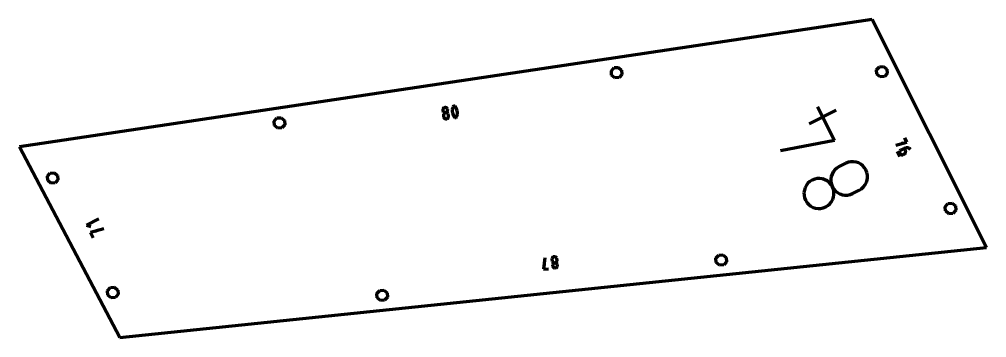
# Model space of a CAD drawing. Header units: inches. Extents: x -100 to 100, y -100 to -26.
# Drawn here: x 85.02 to 99.21, y -84.78 to -80.11 of the extents above; entities that cross this region are included whole.
import ezdxf

# ---------------------------------------------------------------- set-up
doc = ezdxf.new("R2010")
doc.units = ezdxf.units.IN
doc.header["$MEASUREMENT"] = 0
for name, color, linetype, lineweight in [('annotation', 7, 'Continuous', 0), ('boundary', 7, 'Continuous', 0), ('hole', 7, 'Continuous', 0)]:
    doc.layers.add(name, color=color, linetype=linetype, lineweight=lineweight)

msp = doc.modelspace()

# ---------------------------------------------------------------- linework, layer by layer
at = {"layer": 'annotation', "color": 1, "lineweight": 70}
for p, q in [((91.232782, -81.436919), (91.232002, -81.443342)), ((91.232002, -81.443342), (91.23239, -81.449978)), ((91.23464, -81.430828), (91.232782, -81.436919)), ((91.237489, -81.42519), (91.23464, -81.430828)), ((91.24124, -81.420126), (91.237489, -81.42519)), ((91.245806, -81.415754), (91.24124, -81.420126)), ((91.251097, -81.412196), (91.245806, -81.415754)), ((91.257025, -81.409571), (91.251097, -81.412196)), ((91.263503, -81.408), (91.257025, -81.409571)), ((91.270157, -81.40761), (91.263503, -81.408)), ((91.263503, -81.408), (91.263503, -81.408)), ((91.276593, -81.408387), (91.270157, -81.40761)), ((91.282693, -81.410244), (91.276593, -81.408387)), ((91.288337, -81.41309), (91.282693, -81.410244)), ((91.293405, -81.416838), (91.288337, -81.41309)), ((91.297777, -81.421397), (91.293405, -81.416838)), ((91.301334, -81.426678), (91.297777, -81.421397)), ((91.303956, -81.432594), (91.301334, -81.426678)), ((91.305524, -81.439053), (91.303956, -81.432594)), ((91.305524, -81.439053), (91.305524, -81.439053)), ((91.305917, -81.44572), (91.305524, -81.439053)), ((91.372984, -81.435561), (91.372156, -81.451615)), ((91.375437, -81.419579), (91.372984, -81.435561)), ((91.379532, -81.403792), (91.375437, -81.419579)), ((91.381129, -81.39994), (91.379532, -81.403792)), ((91.379532, -81.403792), (91.379532, -81.403792)), ((91.383328, -81.396531), (91.381129, -81.39994)), ((91.386046, -81.39361), (91.383328, -81.396531)), ((91.389198, -81.391217), (91.386046, -81.39361)), ((91.392701, -81.389396), (91.389198, -81.391217)), ((91.396473, -81.388188), (91.392701, -81.389396)), ((91.40043, -81.387635), (91.396473, -81.388188)), ((91.404488, -81.38778), (91.40043, -81.387635)), ((91.408563, -81.388666), (91.404488, -81.38778)), ((91.410156, -81.389221), (91.408563, -81.388666)), ((91.408563, -81.388666), (91.408563, -81.388666)), ((91.411706, -81.389901), (91.410156, -81.389221)), ((91.413206, -81.390699), (91.411706, -81.389901)), ((91.414648, -81.391609), (91.413206, -81.390699)), ((91.416023, -81.392625), (91.414648, -81.391609)), ((91.417324, -81.393741), (91.416023, -81.392625)), ((91.418543, -81.394952), (91.417324, -81.393741)), ((91.419672, -81.396251), (91.418543, -81.394952)), ((91.420703, -81.397631), (91.419672, -81.396251)), ((91.429267, -81.411558), (91.420703, -81.397631)), ((91.420703, -81.397631), (91.420703, -81.397631)), ((91.43631, -81.426145), (91.429267, -81.411558)), ((91.441811, -81.44127), (91.43631, -81.426145)), ((91.445754, -81.456811), (91.441811, -81.44127)), ((96.731127, -81.398726), (96.97829, -81.891866)), ((91.23239, -81.449978), (91.23239, -81.449978)), ((91.23239, -81.449978), (91.233964, -81.456468)), ((91.233964, -81.456468), (91.23659, -81.462407)), ((91.23659, -81.462407), (91.240151, -81.467706)), ((91.240151, -81.467706), (91.244526, -81.472278)), ((91.243713, -81.510096), (91.242937, -81.516541)), ((91.242937, -81.516541), (91.243329, -81.523205)), ((91.243329, -81.523205), (91.24605, -81.541421)), ((91.245569, -81.503989), (91.243713, -81.510096)), ((91.244526, -81.472278), (91.249596, -81.476034)), ((91.248416, -81.49834), (91.245569, -81.503989)), ((91.24605, -81.541421), (91.24605, -81.541421)), ((91.24605, -81.541421), (91.247623, -81.547908)), ((91.247623, -81.547908), (91.250248, -81.553837)), ((91.252166, -81.493268), (91.248416, -81.49834)), ((91.249596, -81.476034), (91.255241, -81.478886)), ((91.250248, -81.553837), (91.253807, -81.559123)), ((91.256731, -81.488891), (91.252166, -81.493268)), ((91.253807, -81.559123), (91.25818, -81.563678)), ((91.255241, -81.478886), (91.261341, -81.480745)), ((91.262022, -81.485331), (91.256731, -81.488891)), ((91.25818, -81.563678), (91.263247, -81.567417)), ((91.261341, -81.480745), (91.267776, -81.481524)), ((91.26795, -81.482705), (91.262022, -81.485331)), ((91.263247, -81.567417), (91.268889, -81.570252)), ((91.267776, -81.481524), (91.274427, -81.481134)), ((91.274427, -81.481134), (91.26795, -81.482705)), ((91.268889, -81.570252), (91.274987, -81.572098)), ((91.274427, -81.481134), (91.280902, -81.479563)), ((91.281081, -81.480743), (91.274427, -81.481134)), ((91.274427, -81.481134), (91.274427, -81.481134)), ((91.274427, -81.481134), (91.274427, -81.481134)), ((91.274987, -81.572098), (91.281421, -81.572867)), ((91.280902, -81.479563), (91.286829, -81.476938)), ((91.287518, -81.481521), (91.281081, -81.480743)), ((91.281421, -81.572867), (91.288072, -81.572474)), ((91.286829, -81.476938), (91.292119, -81.473377)), ((91.293618, -81.483379), (91.287518, -81.481521)), ((91.288072, -81.572474), (91.294547, -81.570906)), ((91.288072, -81.572474), (91.288072, -81.572474)), ((91.292119, -81.473377), (91.296684, -81.469)), ((91.299262, -81.486229), (91.293618, -81.483379)), ((91.294547, -81.570906), (91.300476, -81.56829)), ((91.296684, -81.469), (91.300435, -81.463926)), ((91.304331, -81.489983), (91.299262, -81.486229)), ((91.300435, -81.463926), (91.303283, -81.458276)), ((91.300476, -81.56829), (91.305768, -81.564743)), ((91.303283, -81.458276), (91.30514, -81.452167)), ((91.308705, -81.494553), (91.304331, -81.489983)), ((91.30514, -81.452167), (91.305917, -81.44572)), ((91.305768, -81.564743), (91.310335, -81.560383)), ((91.312264, -81.499852), (91.308705, -81.494553)), ((91.310335, -81.560383), (91.314089, -81.555326)), ((91.31489, -81.50579), (91.312264, -81.499852)), ((91.314089, -81.555326), (91.316939, -81.549692)), ((91.316463, -81.51228), (91.31489, -81.50579)), ((91.319184, -81.530496), (91.316463, -81.51228)), ((91.316463, -81.51228), (91.316463, -81.51228)), ((91.316939, -81.549692), (91.318798, -81.543597)), ((91.318798, -81.543597), (91.319576, -81.537159)), ((91.319576, -81.537159), (91.319184, -81.530496)), ((91.372156, -81.451615), (91.372934, -81.467621)), ((91.372934, -81.467621), (91.375299, -81.483456)), ((91.375299, -81.483456), (91.379234, -81.498999)), ((91.379234, -81.498999), (91.384721, -81.514128)), ((91.384721, -81.514128), (91.39174, -81.52872)), ((91.39174, -81.52872), (91.400275, -81.542655)), ((91.400275, -81.542655), (91.400275, -81.542655)), ((91.400275, -81.542655), (91.401303, -81.544033)), ((91.401303, -81.544033), (91.402424, -81.545326)), ((91.402424, -81.545326), (91.403634, -81.546529)), ((91.403634, -81.546529), (91.404929, -81.547639)), ((91.404929, -81.547639), (91.406303, -81.548652)), ((91.406303, -81.548652), (91.407754, -81.549564)), ((91.407754, -81.549564), (91.409276, -81.550371)), ((91.409276, -81.550371), (91.410864, -81.551071)), ((91.410864, -81.551071), (91.412515, -81.551658)), ((91.412515, -81.551658), (91.412515, -81.551658)), ((91.412515, -81.551658), (91.416556, -81.552517)), ((91.416556, -81.552517), (91.420587, -81.552642)), ((91.420587, -81.552642), (91.424524, -81.552074)), ((91.424524, -81.552074), (91.428283, -81.550856)), ((91.428283, -81.550856), (91.431779, -81.549031)), ((91.431779, -81.549031), (91.434928, -81.546639)), ((91.434928, -81.546639), (91.437645, -81.543725)), ((91.437645, -81.543725), (91.439846, -81.540329)), ((91.439846, -81.540329), (91.441446, -81.536494)), ((91.441446, -81.536494), (91.445571, -81.5207)), ((91.441446, -81.536494), (91.441446, -81.536494)), ((91.445571, -81.5207), (91.448046, -81.504712)), ((91.448119, -81.472646), (91.445754, -81.456811)), ((91.448046, -81.504712), (91.44889, -81.488654)), ((91.44889, -81.488654), (91.448119, -81.472646)), ((97.00266, -81.447585), (96.608215, -81.645282)), ((98.04202, -81.916835), (98.008912, -81.850777)), ((96.97829, -81.891866), (96.188884, -82.041101)), ((97.876918, -81.958264), (98.04202, -81.916835)), ((98.003791, -82.005701), (97.954417, -82.030448)), ((97.975869, -81.94999), (97.959317, -81.916966)), ((98.014198, -82.001399), (98.003791, -82.005701)), ((98.020324, -82.038689), (98.003791, -82.005701)), ((98.024914, -81.998696), (98.014198, -82.001399)), ((98.035774, -81.997562), (98.024914, -81.998696)), ((98.046615, -81.997969), (98.035774, -81.997562)), ((98.057272, -81.999888), (98.046615, -81.997969)), ((98.067581, -82.003289), (98.057272, -81.999888)), ((98.077378, -82.008144), (98.067581, -82.003289)), ((98.086498, -82.014423), (98.077378, -82.008144)), ((97.900753, -82.052175), (97.93798, -82.12645)), ((97.93505, -82.054853), (97.934099, -82.061092)), ((97.934099, -82.061092), (97.934231, -82.067454)), ((97.934231, -82.067454), (97.935491, -82.0738)), ((97.937037, -82.04888), (97.93505, -82.054853)), ((97.935491, -82.0738), (97.937926, -82.079987)), ((97.940014, -82.043311), (97.937037, -82.04888)), ((97.937926, -82.079987), (97.937926, -82.079987)), ((97.937926, -82.079987), (97.941432, -82.085653)), ((97.943933, -82.038289), (97.940014, -82.043311)), ((97.941432, -82.085653), (97.945765, -82.090466)), ((97.94875, -82.033954), (97.943933, -82.038289)), ((97.945765, -82.090466), (97.950784, -82.094381)), ((97.954417, -82.030448), (97.94875, -82.033954)), ((97.950784, -82.094381), (97.95635, -82.097351)), ((97.954417, -82.030448), (97.954417, -82.030448)), ((97.95635, -82.097351), (97.962324, -82.099331)), ((97.962324, -82.099331), (97.968563, -82.100274)), ((97.968563, -82.100274), (97.97493, -82.100134)), ((97.97493, -82.100134), (97.981284, -82.098865)), ((97.981284, -82.098865), (97.987484, -82.096422)), ((97.987484, -82.096422), (98.003917, -82.088186)), ((98.003917, -82.088186), (98.009582, -82.084682)), ((98.003917, -82.088186), (98.003917, -82.088186)), ((98.009582, -82.084682), (98.014393, -82.080355)), ((98.014393, -82.080355), (98.018304, -82.075344)), ((98.018304, -82.075344), (98.02127, -82.069787)), ((98.022769, -82.044887), (98.020324, -82.038689)), ((98.02127, -82.069787), (98.023245, -82.063824)), ((98.02404, -82.051235), (98.022769, -82.044887)), ((98.023245, -82.063824), (98.024183, -82.057593)), ((98.024183, -82.057593), (98.02404, -82.051235)), ((98.094778, -82.022097), (98.086498, -82.014423)), ((98.094778, -82.022097), (98.094778, -82.022097)), ((97.047497, -82.273897), (97.013614, -82.294862)), ((97.145747, -82.224655), (97.047497, -82.273897)), ((97.047497, -82.273897), (97.047497, -82.273897)), ((97.182804, -82.210065), (97.145747, -82.224655)), ((97.220755, -82.202528), (97.182804, -82.210065)), ((97.258769, -82.201755), (97.220755, -82.202528)), ((97.296011, -82.207461), (97.258769, -82.201755)), ((97.331651, -82.219361), (97.296011, -82.207461)), ((97.364856, -82.237167), (97.331651, -82.219361)), ((97.394794, -82.260595), (97.364856, -82.237167)), ((97.420633, -82.289357), (97.394794, -82.260595)), ((97.44154, -82.323168), (97.420633, -82.289357)), ((96.931696, -82.419791), (96.92601, -82.457087)), ((96.943577, -82.384079), (96.931696, -82.419791)), ((96.961376, -82.350793), (96.943577, -82.384079)), ((96.984814, -82.320774), (96.961376, -82.350793)), ((97.013614, -82.294862), (96.984814, -82.320774)), ((97.456115, -82.360153), (97.44154, -82.323168)), ((97.44154, -82.323168), (97.44154, -82.323168)), ((97.463695, -82.398066), (97.456115, -82.360153)), ((97.458941, -82.47333), (97.464548, -82.436071)), ((97.464548, -82.436071), (97.463695, -82.398066)), ((96.566807, -82.548553), (96.549069, -82.581808)), ((96.590155, -82.518578), (96.566807, -82.548553)), ((96.618831, -82.492728), (96.590155, -82.518578)), ((96.652551, -82.471846), (96.618831, -82.492728)), ((96.689627, -82.457247), (96.652551, -82.471846)), ((96.652551, -82.471846), (96.652551, -82.471846)), ((96.72763, -82.449684), (96.689627, -82.457247)), ((96.765717, -82.448874), (96.72763, -82.449684)), ((96.803047, -82.454536), (96.765717, -82.448874)), ((96.83878, -82.466389), (96.803047, -82.454536)), ((96.872073, -82.484152), (96.83878, -82.466389)), ((96.902085, -82.507542), (96.872073, -82.484152)), ((96.927975, -82.536279), (96.902085, -82.507542)), ((96.92601, -82.457087), (96.926797, -82.495128)), ((96.926797, -82.495128), (96.934334, -82.533073)), ((96.9489, -82.57008), (96.927975, -82.536279)), ((96.934334, -82.533073), (96.9489, -82.57008)), ((96.9489, -82.57008), (96.9489, -82.57008)), ((96.9489, -82.57008), (96.969834, -82.603897)), ((96.963457, -82.607074), (96.9489, -82.57008)), ((96.9489, -82.57008), (96.9489, -82.57008)), ((97.377309, -82.598142), (97.406061, -82.572249)), ((97.406061, -82.572249), (97.429429, -82.542257)), ((97.429429, -82.542257), (97.447146, -82.509005)), ((97.447146, -82.509005), (97.458941, -82.47333)), ((96.537225, -82.617501), (96.531558, -82.654788)), ((96.531558, -82.654788), (96.532352, -82.692825)), ((96.532352, -82.692825), (96.53989, -82.73077)), ((96.549069, -82.581808), (96.537225, -82.617501)), ((96.954182, -82.75608), (96.96607, -82.720359)), ((96.970986, -82.645013), (96.963457, -82.607074)), ((96.96607, -82.720359), (96.971764, -82.683056)), ((96.969834, -82.603897), (96.995727, -82.632641)), ((96.971764, -82.683056), (96.970986, -82.645013)), ((96.995727, -82.632641), (97.025738, -82.656035)), ((97.025738, -82.656035), (97.059028, -82.673797)), ((97.059028, -82.673797), (97.094753, -82.685648)), ((97.094753, -82.685648), (97.132074, -82.691308)), ((97.132074, -82.691308), (97.170148, -82.690497)), ((97.170148, -82.690497), (97.208136, -82.682935)), ((97.208136, -82.682935), (97.245195, -82.668343)), ((97.245195, -82.668343), (97.343444, -82.6191)), ((97.343444, -82.6191), (97.377309, -82.598142)), ((97.343444, -82.6191), (97.343444, -82.6191)), ((96.53989, -82.73077), (96.554455, -82.767778)), ((96.554455, -82.767778), (96.554455, -82.767778)), ((96.554455, -82.767778), (96.575388, -82.801594)), ((96.575388, -82.801594), (96.601276, -82.830341)), ((96.601276, -82.830341), (96.631274, -82.853741)), ((96.631274, -82.853741), (96.664538, -82.871516)), ((96.850248, -82.866291), (96.884132, -82.845324)), ((96.884132, -82.845324), (96.912935, -82.819405)), ((96.912935, -82.819405), (96.936377, -82.789376)), ((96.936377, -82.789376), (96.954182, -82.75608)), ((96.664538, -82.871516), (96.700222, -82.883388)), ((96.700222, -82.883388), (96.73748, -82.889079)), ((96.73748, -82.889079), (96.775467, -82.888312)), ((96.775467, -82.888312), (96.813338, -82.880809)), ((96.813338, -82.880809), (96.850248, -82.866291)), ((96.850248, -82.866291), (96.850248, -82.866291)), ((86.186909, -83.039331), (86.00854, -83.133145)), ((86.00854, -83.133145), (86.069061, -83.151937)), ((86.263807, -83.185537), (86.064582, -83.239698)), ((86.064582, -83.239698), (86.106301, -83.319016)), ((86.144013, -83.197921), (86.164869, -83.237575)), ((92.70496, -83.706062), (92.741701, -83.702234)), ((92.732149, -83.610561), (92.712628, -83.779659)), ((92.835656, -83.623873), (92.834595, -83.630257)), ((92.834595, -83.630257), (92.83469, -83.636918)), ((92.83469, -83.636918), (92.836595, -83.655201)), ((92.83778, -83.617879), (92.835656, -83.623873)), ((92.836595, -83.655201), (92.836595, -83.655201)), ((92.836595, -83.655201), (92.837875, -83.661741)), ((92.840872, -83.612388), (92.83778, -83.617879)), ((92.837875, -83.661741), (92.84023, -83.667778)), ((92.84023, -83.667778), (92.843544, -83.673218)), ((92.844838, -83.607513), (92.840872, -83.612388)), ((92.843544, -83.673218), (92.847702, -83.677969)), ((92.849585, -83.603368), (92.844838, -83.607513)), ((92.84734, -83.709628), (92.845218, -83.715636)), ((92.85043, -83.70412), (92.84734, -83.709628)), ((92.847702, -83.677969), (92.852589, -83.681937)), ((92.855019, -83.600066), (92.849585, -83.603368)), ((92.854395, -83.699228), (92.85043, -83.70412)), ((92.852589, -83.681937), (92.858089, -83.685029)), ((92.85914, -83.695067), (92.854395, -83.699228)), ((92.861046, -83.597721), (92.855019, -83.600066)), ((92.858089, -83.685029), (92.864089, -83.687152)), ((92.864572, -83.691752), (92.85914, -83.695067)), ((92.867571, -83.596446), (92.861046, -83.597721)), ((92.864089, -83.687152), (92.870472, -83.688212)), ((92.870598, -83.689397), (92.864572, -83.691752)), ((92.87422, -83.596348), (92.867571, -83.596446)), ((92.867571, -83.596446), (92.867571, -83.596446)), ((92.870472, -83.688212), (92.877123, -83.688118)), ((92.877123, -83.688118), (92.870598, -83.689397)), ((92.8806, -83.597401), (92.87422, -83.596348)), ((92.877123, -83.688118), (92.883651, -83.686839)), ((92.883772, -83.688024), (92.877123, -83.688118)), ((92.877123, -83.688118), (92.877123, -83.688118)), ((92.877123, -83.688118), (92.877123, -83.688118)), ((92.886598, -83.599511), (92.8806, -83.597401)), ((92.883651, -83.686839), (92.889678, -83.684484)), ((92.890154, -83.689086), (92.883772, -83.688024)), ((92.892098, -83.602589), (92.886598, -83.599511)), ((92.889678, -83.684484), (92.895111, -83.681169)), ((92.896153, -83.691211), (92.890154, -83.689086)), ((92.896984, -83.606541), (92.892098, -83.602589)), ((92.895111, -83.681169), (92.899856, -83.677008)), ((92.901654, -83.694304), (92.896153, -83.691211)), ((92.901142, -83.611277), (92.896984, -83.606541)), ((92.899856, -83.677008), (92.90382, -83.672117)), ((92.904455, -83.616705), (92.901142, -83.611277)), ((92.906542, -83.698274), (92.901654, -83.694304)), ((92.90382, -83.672117), (92.90691, -83.666611)), ((92.90681, -83.622733), (92.904455, -83.616705)), ((92.910702, -83.703026), (92.906542, -83.698274)), ((92.90809, -83.62927), (92.90681, -83.622733)), ((92.90691, -83.666611), (92.909031, -83.660605)), ((92.90809, -83.62927), (92.90809, -83.62927)), ((92.909995, -83.647553), (92.90809, -83.62927)), ((92.909031, -83.660605), (92.91009, -83.654214)), ((92.91009, -83.654214), (92.909995, -83.647553)), ((92.914017, -83.708467), (92.910702, -83.703026)), ((92.916372, -83.714505), (92.914017, -83.708467)), ((92.712628, -83.779659), (92.786122, -83.772001)), ((92.845218, -83.715636), (92.844157, -83.72203)), ((92.844157, -83.72203), (92.844253, -83.728694)), ((92.844253, -83.728694), (92.844253, -83.728694)), ((92.844253, -83.728694), (92.84553, -83.735204)), ((92.84553, -83.735204), (92.847882, -83.741217)), ((92.847882, -83.741217), (92.851194, -83.746641)), ((92.851194, -83.746641), (92.855351, -83.75138)), ((92.855351, -83.75138), (92.860237, -83.755341)), ((92.860237, -83.755341), (92.865738, -83.75843)), ((92.865738, -83.75843), (92.871737, -83.760551)), ((92.871737, -83.760551), (92.87812, -83.761612)), ((92.87812, -83.761612), (92.884771, -83.761518)), ((92.884771, -83.761518), (92.891299, -83.760239)), ((92.884771, -83.761518), (92.884771, -83.761518)), ((92.891299, -83.760239), (92.897326, -83.757885)), ((92.897326, -83.757885), (92.90276, -83.754572)), ((92.90276, -83.754572), (92.907505, -83.750416)), ((92.907505, -83.750416), (92.91147, -83.745533)), ((92.91147, -83.745533), (92.914561, -83.740038)), ((92.914561, -83.740038), (92.916683, -83.734049)), ((92.917653, -83.721046), (92.916372, -83.714505)), ((92.916683, -83.734049), (92.917745, -83.727679)), ((92.917745, -83.727679), (92.917653, -83.721046)), ((92.917653, -83.721046), (92.917653, -83.721046))]:
    msp.add_line(p, q, dxfattribs=at)
at = {"layer": 'boundary', "color": 5, "lineweight": 70}
for p, q in [((97.534311, -80.112872), (85.022561, -81.98189)), ((99.211328, -83.458856), (97.534311, -80.112872)), ((85.022561, -81.98189), (86.496207, -84.783723)), ((86.496207, -84.783723), (99.211328, -83.458856))]:
    msp.add_line(p, q, dxfattribs=at)
at = {"layer": 'hole', "color": 5, "lineweight": 70}
for p, q in [((93.706282, -80.868779), (93.746945, -80.821802)), ((93.710746, -80.930751), (93.706282, -80.868779)), ((93.746945, -80.821802), (93.808917, -80.817338)), ((93.808917, -80.817338), (93.855894, -80.858002)), ((93.855894, -80.858002), (93.860358, -80.919973)), ((97.597115, -80.854488), (97.637778, -80.807511)), ((97.601579, -80.916459), (97.597115, -80.854488)), ((97.637778, -80.807511), (97.69975, -80.803047)), ((97.69975, -80.803047), (97.746727, -80.843711)), ((97.746727, -80.843711), (97.751191, -80.905682)), ((93.757723, -80.971415), (93.710746, -80.930751)), ((93.819694, -80.966951), (93.757723, -80.971415)), ((93.860358, -80.919973), (93.819694, -80.966951)), ((97.648556, -80.957123), (97.601579, -80.916459)), ((97.710527, -80.952659), (97.648556, -80.957123)), ((97.751191, -80.905682), (97.710527, -80.952659)), ((88.761152, -81.607488), (88.801816, -81.560511)), ((88.801816, -81.560511), (88.863787, -81.556047)), ((88.863787, -81.556047), (88.910764, -81.596711)), ((88.765616, -81.669459), (88.761152, -81.607488)), ((88.812593, -81.710123), (88.765616, -81.669459)), ((88.874564, -81.705659), (88.812593, -81.710123)), ((88.915228, -81.658682), (88.874564, -81.705659)), ((88.910764, -81.596711), (88.915228, -81.658682)), ((85.433857, -82.414832), (85.474521, -82.367855)), ((85.438321, -82.476803), (85.433857, -82.414832)), ((85.474521, -82.367855), (85.536492, -82.363391)), ((85.536492, -82.363391), (85.583469, -82.404055)), ((85.583469, -82.404055), (85.587933, -82.466026)), ((85.485298, -82.517467), (85.438321, -82.476803)), ((85.547269, -82.513003), (85.485298, -82.517467)), ((85.587933, -82.466026), (85.547269, -82.513003)), ((98.603324, -82.862078), (98.643988, -82.815101)), ((98.607789, -82.92405), (98.603324, -82.862078)), ((98.643988, -82.815101), (98.70596, -82.810637)), ((98.70596, -82.810637), (98.752937, -82.851301)), ((98.752937, -82.851301), (98.757401, -82.913273)), ((98.654766, -82.964714), (98.607789, -82.92405)), ((98.716737, -82.96025), (98.654766, -82.964714)), ((98.757401, -82.913273), (98.716737, -82.96025)), ((95.281261, -83.572056), (95.343233, -83.567591)), ((95.343233, -83.567591), (95.39021, -83.608255)), ((95.240597, -83.619033), (95.281261, -83.572056)), ((95.245061, -83.681004), (95.240597, -83.619033)), ((95.292038, -83.721668), (95.245061, -83.681004)), ((95.394674, -83.670227), (95.35401, -83.717204)), ((95.39021, -83.608255), (95.394674, -83.670227)), ((95.35401, -83.717204), (95.292038, -83.721668)), ((86.318044, -84.095932), (86.358708, -84.048955)), ((86.322508, -84.157903), (86.318044, -84.095932)), ((86.358708, -84.048955), (86.420679, -84.04449)), ((86.420679, -84.04449), (86.467656, -84.085154)), ((86.467656, -84.085154), (86.47212, -84.147126)), ((90.26752, -84.137208), (90.308184, -84.090231)), ((90.271984, -84.19918), (90.26752, -84.137208)), ((90.308184, -84.090231), (90.370156, -84.085767)), ((90.370156, -84.085767), (90.417133, -84.126431)), ((90.417133, -84.126431), (90.421597, -84.188402)), ((86.369485, -84.198567), (86.322508, -84.157903)), ((86.431456, -84.194103), (86.369485, -84.198567)), ((86.47212, -84.147126), (86.431456, -84.194103)), ((90.318961, -84.239843), (90.271984, -84.19918)), ((90.380933, -84.235379), (90.318961, -84.239843)), ((90.421597, -84.188402), (90.380933, -84.235379))]:
    msp.add_line(p, q, dxfattribs=at)

doc.saveas('drawing.dxf')
